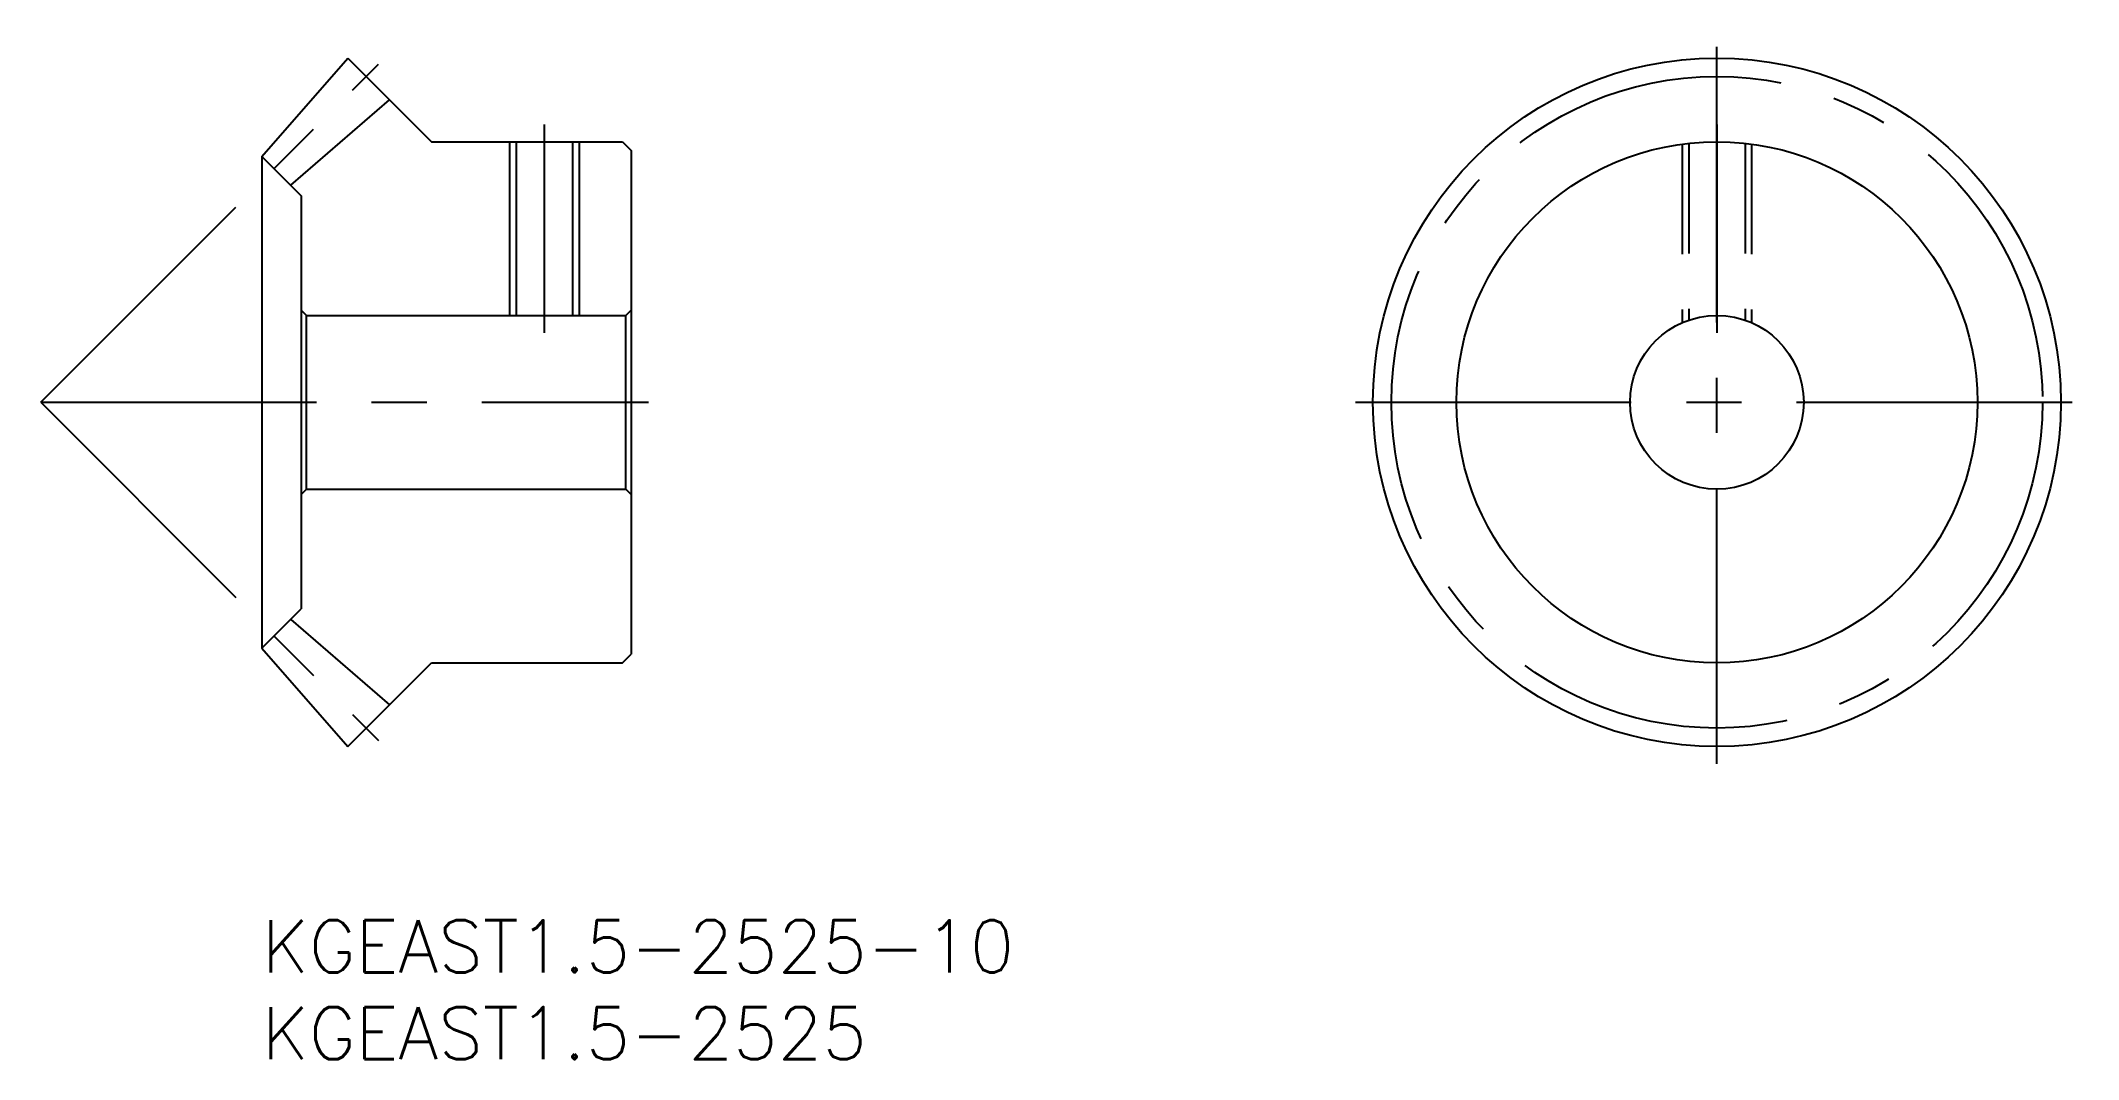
# Model space of a CAD drawing. Extents: x -13 to 105, y -8 to 51.
import ezdxf

# ---------------------------------------------------------------- set-up
doc = ezdxf.new("R2010")
doc.units = 0
doc.header["$LTSCALE"] = 0.5
doc.linetypes.add('CENTER', pattern=[50.8, 31.75, -6.35, 6.35, -6.35])
doc.linetypes.add('DASHED', pattern=[19.05, 12.7, -6.35])
for name, color, linetype in [('MSM_CENTER', 1, 'CENTER'), ('MSM_CONTINUOUS', 7, 'CONTINUOUS'), ('MSM_DASHED', 4, 'DASHED'), ('MSM_NARROW', 5, 'CONTINUOUS'), ('MSM_PART_NUMBER', 7, 'CONTINUOUS')]:
    doc.layers.add(name, color=color, linetype=linetype)
doc.styles.get("Standard").update_dxf_attribs({"font": 'txt.shx', "height": 1, "bigfont": 'bigfont.shx'})

# ---------------------------------------------------------------- blocks, each defined once
blk = doc.blocks.new('*U24')
at = {"layer": 'MSM_PART_NUMBER'}
blk.add_text('KGEAST1.5-2525-10', height=3, dxfattribs=at).set_placement((0, -3))
blk = doc.blocks.new('*U25')
at = {"layer": 'MSM_PART_NUMBER'}
blk.add_text('KGEAST1.5-2525', height=3, dxfattribs=at).set_placement((0, -8))

msp = doc.modelspace()

# ---------------------------------------------------------------- linework, layer by layer
at = {"layer": 'MSM_CENTER'}
for p, q in [((83.79, 9), (83.79, 50.62)), ((-12.74, 29.81), (6.72, 49.27)), ((16.26, 45.81), (16.26, 33.81)), ((83.79, 45.81), (83.79, 33.81)), ((-12.74, 29.81), (22.26, 29.81)), ((-12.74, 29.81), (6.72, 10.35)), ((62.98, 29.81), (104.6, 29.81))]:
    msp.add_line(p, q, dxfattribs=at)
msp.add_circle((83.79, 29.81), 18.75, dxfattribs=at)
at = {"layer": 'MSM_CONTINUOUS'}
for p, q in [((0, 43.96), (4.95, 49.62)), ((4.95, 49.62), (4.95, 49.62)), ((4.95, 49.62), (9.76, 44.81)), ((1.66, 42.31), (7.34, 47.23)), ((9.76, 44.81), (20.76, 44.81)), ((14.64, 44.81), (14.64, 34.81)), ((17.88, 44.81), (17.88, 34.81)), ((20.76, 44.81), (21.26, 44.31)), ((0, 43.96), (2.26, 41.7)), ((0, 43.96), (0, 15.66)), ((21.26, 44.31), (21.26, 15.31)), ((2.26, 41.7), (2.26, 17.92)), ((2.56, 34.81), (2.26, 35.11)), ((2.56, 24.81), (2.56, 34.81)), ((2.56, 34.81), (20.96, 34.81)), ((20.96, 34.81), (21.26, 35.11)), ((20.96, 24.81), (20.96, 34.81)), ((2.56, 24.81), (2.26, 24.51)), ((2.56, 24.81), (20.96, 24.81)), ((20.96, 24.81), (21.26, 24.51)), ((0, 15.66), (2.26, 17.92)), ((1.66, 17.31), (7.34, 12.39)), ((0, 15.66), (4.95, 10)), ((20.76, 14.81), (21.26, 15.31)), ((4.95, 10), (9.76, 14.81)), ((9.76, 14.81), (20.76, 14.81)), ((4.95, 10), (4.95, 10))]:
    msp.add_line(p, q, dxfattribs=at)
for radius in [19.81, 15, 5]:
    msp.add_circle((83.79, 29.81), radius, dxfattribs=at)
at = {"layer": 'MSM_DASHED'}
for p, q in [((81.79, 44.68), (81.79, 34.39)), ((82.17, 44.72), (82.17, 34.54)), ((85.41, 44.72), (85.41, 34.54)), ((85.79, 44.68), (85.79, 34.39))]:
    msp.add_line(p, q, dxfattribs=at)
at = {"layer": 'MSM_NARROW'}
for p, q in [((14.26, 44.81), (14.26, 34.81)), ((18.26, 44.81), (18.26, 34.81))]:
    msp.add_line(p, q, dxfattribs=at)

# ---------------------------------------------------------------- block references
at = {"layer": 'MSM_CONTINUOUS'}
for name in ['*U24', '*U25']:
    msp.add_blockref(name, (0, 0), dxfattribs=at)

doc.saveas('drawing.dxf')
